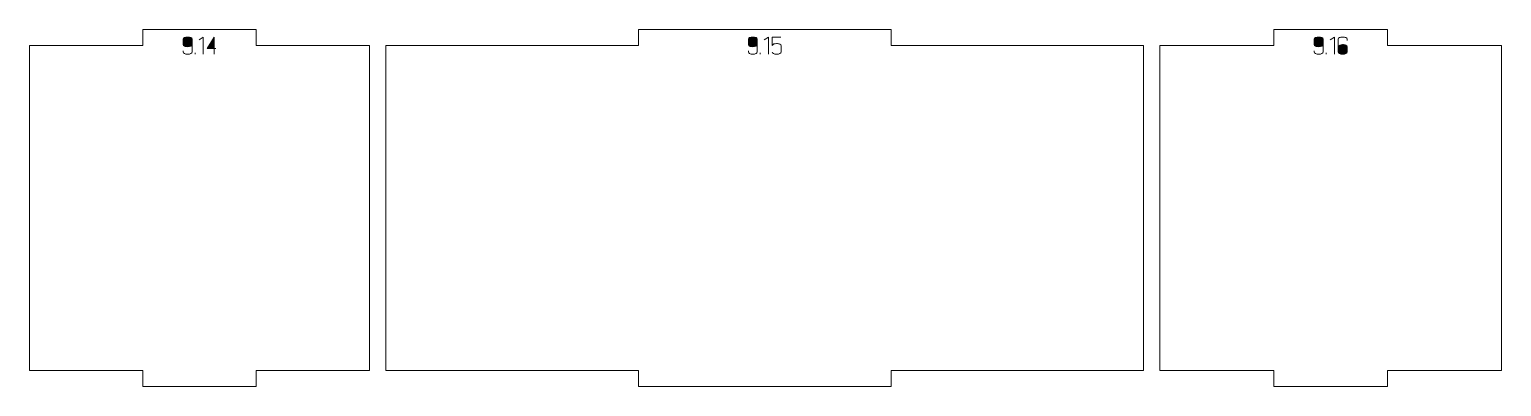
# Model space of a CAD drawing. Header units: centimetres. Extents: x -158 to 228, y -202 to 254.
# Drawn here: x 163.25 to 190.44, y -171.81 to -165.21 of the extents above; entities that cross this region are included whole.
import ezdxf

# ---------------------------------------------------------------- set-up
doc = ezdxf.new("R2010")
doc.units = ezdxf.units.CM
doc.header["$MEASUREMENT"] = 0
doc.layers.add('Capa 1', color=7, linetype='Continuous')

msp = doc.modelspace()

# ---------------------------------------------------------------- hatches: boundary and pattern name
at = {"layer": 'Capa 1', "true_color": 0x3e4095}
h = msp.add_hatch(color=175, dxfattribs=at)
edge = h.paths.add_edge_path()
edge.add_spline(control_points=[(166.08838, -165.49039), (166.08838, -165.50017), (166.09625, -165.5085), (166.112, -165.51538), (166.12774, -165.52226), (166.14739, -165.5257), (166.17093, -165.5257), (166.19417, -165.52631), (166.21373, -165.52348), (166.22963, -165.51722), (166.24553, -165.51095), (166.25348, -165.502), (166.25348, -165.49039), (166.25348, -165.49039), (166.25348, -165.38307), (166.25348, -165.38307), (166.25348, -165.37329), (166.24561, -165.36496), (166.22986, -165.35808), (166.21412, -165.3512), (166.19447, -165.34776), (166.17093, -165.34776), (166.14739, -165.34776), (166.12774, -165.3512), (166.112, -165.35808), (166.09625, -165.36496), (166.08838, -165.37329), (166.08838, -165.38307), (166.08838, -165.38307), (166.08838, -165.49039), (166.08838, -165.49039)], knot_values=[0, 0, 0, 0, 0.1, 0.1, 0.1, 0.2, 0.2, 0.2, 0.3, 0.3, 0.3, 0.4, 0.4, 0.4, 0.5, 0.5, 0.5, 0.6, 0.6, 0.6, 0.7, 0.7, 0.7, 0.8, 0.8, 0.8, 0.9, 0.9, 0.9, 1, 1, 1, 1], degree=3, periodic=1)
h = msp.add_hatch(color=175, dxfattribs=at)
edge = h.paths.add_edge_path()
edge.add_spline(control_points=[(166.17093, -165.6642), (166.14739, -165.6642), (166.12774, -165.66076), (166.112, -165.65388), (166.09625, -165.647), (166.08838, -165.63867), (166.08838, -165.62889), (166.08838, -165.62889), (166.08838, -165.60366), (166.08838, -165.60366), (166.08838, -165.60366), (166.08838, -165.62889), (166.08838, -165.62889), (166.08838, -165.63867), (166.09625, -165.647), (166.112, -165.65388), (166.12774, -165.66076), (166.14739, -165.6642), (166.17093, -165.6642), (166.19447, -165.6642), (166.21412, -165.66076), (166.22986, -165.65388), (166.24561, -165.647), (166.25348, -165.63867), (166.25348, -165.62889), (166.25348, -165.62889), (166.25348, -165.49039), (166.25348, -165.49039), (166.25348, -165.502), (166.24553, -165.51095), (166.22963, -165.51722), (166.21373, -165.52348), (166.19417, -165.52631), (166.17093, -165.5257), (166.14739, -165.5257), (166.12774, -165.52226), (166.112, -165.51538), (166.09625, -165.5085), (166.08838, -165.50017), (166.08838, -165.49039), (166.08838, -165.49039), (166.08838, -165.38307), (166.08838, -165.38307), (166.08838, -165.37329), (166.09625, -165.36496), (166.112, -165.35808), (166.12774, -165.3512), (166.14739, -165.34776), (166.17093, -165.34776), (166.19447, -165.34776), (166.21412, -165.3512), (166.22986, -165.35808), (166.24561, -165.36496), (166.25348, -165.37329), (166.25348, -165.38307), (166.25348, -165.38307), (166.25348, -165.49039), (166.25348, -165.49039), (166.25348, -165.49039), (166.25348, -165.62889), (166.25348, -165.62889), (166.25348, -165.63867), (166.24561, -165.647), (166.22986, -165.65388), (166.21412, -165.66076), (166.19447, -165.6642), (166.17093, -165.6642)], knot_values=[0, 0, 0, 0, 0.04545455, 0.04545455, 0.04545455, 0.09090909, 0.09090909, 0.09090909, 0.13636364, 0.13636364, 0.13636364, 0.18181818, 0.18181818, 0.18181818, 0.22727273, 0.22727273, 0.22727273, 0.27272727, 0.27272727, 0.27272727, 0.31818182, 0.31818182, 0.31818182, 0.36363636, 0.36363636, 0.36363636, 0.40909091, 0.40909091, 0.40909091, 0.45454545, 0.45454545, 0.45454545, 0.5, 0.5, 0.5, 0.54545455, 0.54545455, 0.54545455, 0.59090909, 0.59090909, 0.59090909, 0.63636364, 0.63636364, 0.63636364, 0.68181818, 0.68181818, 0.68181818, 0.72727273, 0.72727273, 0.72727273, 0.77272727, 0.77272727, 0.77272727, 0.81818182, 0.81818182, 0.81818182, 0.86363636, 0.86363636, 0.86363636, 0.90909091, 0.90909091, 0.90909091, 0.95454545, 0.95454545, 0.95454545, 1, 1, 1, 1], degree=3, periodic=1)
h = msp.add_hatch(color=175, dxfattribs=at)
edge = h.paths.add_edge_path()
edge.add_spline(control_points=[(166.45802, -165.3473), (166.45802, -165.3473), (166.38189, -165.40004), (166.38189, -165.40004), (166.38189, -165.40004), (166.45802, -165.3473), (166.45802, -165.3473), (166.45802, -165.3473), (166.45802, -165.6642), (166.45802, -165.6642), (166.45802, -165.6642), (166.45802, -165.3473), (166.45802, -165.3473)], knot_values=[0, 0, 0, 0, 0.25, 0.25, 0.25, 0.5, 0.5, 0.5, 0.75, 0.75, 0.75, 1, 1, 1, 1], degree=3, periodic=1)
h = msp.add_hatch(color=175, dxfattribs=at)
edge = h.paths.add_edge_path()
edge.add_spline(control_points=[(166.65844, -165.55964), (166.65844, -165.55964), (166.65844, -165.3473), (166.65844, -165.3473), (166.65844, -165.3473), (166.52865, -165.55964), (166.52865, -165.55964), (166.52865, -165.55964), (166.65844, -165.55964), (166.65844, -165.55964)], knot_values=[0, 0, 0, 0, 0.33333333, 0.33333333, 0.33333333, 0.66666667, 0.66666667, 0.66666667, 1, 1, 1, 1], degree=3, periodic=1)
h = msp.add_hatch(color=175, dxfattribs=at)
edge = h.paths.add_edge_path()
edge.add_spline(control_points=[(166.65844, -165.55964), (166.65844, -165.55964), (166.65844, -165.6642), (166.65844, -165.6642), (166.65844, -165.6642), (166.65844, -165.55964), (166.65844, -165.55964), (166.65844, -165.55964), (166.52865, -165.55964), (166.52865, -165.55964), (166.52865, -165.55964), (166.65844, -165.3473), (166.65844, -165.3473), (166.65844, -165.3473), (166.65844, -165.55964), (166.65844, -165.55964), (166.65844, -165.55964), (166.68825, -165.55964), (166.68825, -165.55964), (166.68825, -165.55964), (166.65844, -165.55964), (166.65844, -165.55964)], knot_values=[0, 0, 0, 0, 0.14285714, 0.14285714, 0.14285714, 0.28571429, 0.28571429, 0.28571429, 0.42857143, 0.42857143, 0.42857143, 0.57142857, 0.57142857, 0.57142857, 0.71428571, 0.71428571, 0.71428571, 0.85714286, 0.85714286, 0.85714286, 1, 1, 1, 1], degree=3, periodic=1)
h = msp.add_hatch(color=175, dxfattribs=at)
edge = h.paths.add_edge_path()
edge.add_spline(control_points=[(176.52679, -165.49039), (176.52679, -165.50017), (176.53466, -165.5085), (176.55041, -165.51538), (176.56615, -165.52226), (176.5858, -165.5257), (176.60934, -165.5257), (176.63258, -165.52631), (176.65214, -165.52348), (176.66804, -165.51722), (176.68394, -165.51095), (176.69189, -165.502), (176.69189, -165.49039), (176.69189, -165.49039), (176.69189, -165.38307), (176.69189, -165.38307), (176.69189, -165.37329), (176.68402, -165.36496), (176.66827, -165.35808), (176.65253, -165.3512), (176.63288, -165.34776), (176.60934, -165.34776), (176.5858, -165.34776), (176.56615, -165.3512), (176.55041, -165.35808), (176.53466, -165.36496), (176.52679, -165.37329), (176.52679, -165.38307), (176.52679, -165.38307), (176.52679, -165.49039), (176.52679, -165.49039)], knot_values=[0, 0, 0, 0, 0.1, 0.1, 0.1, 0.2, 0.2, 0.2, 0.3, 0.3, 0.3, 0.4, 0.4, 0.4, 0.5, 0.5, 0.5, 0.6, 0.6, 0.6, 0.7, 0.7, 0.7, 0.8, 0.8, 0.8, 0.9, 0.9, 0.9, 1, 1, 1, 1], degree=3, periodic=1)
h = msp.add_hatch(color=175, dxfattribs=at)
edge = h.paths.add_edge_path()
edge.add_spline(control_points=[(176.60934, -165.6642), (176.5858, -165.6642), (176.56615, -165.66076), (176.55041, -165.65388), (176.53466, -165.647), (176.52679, -165.63867), (176.52679, -165.62889), (176.52679, -165.62889), (176.52679, -165.60366), (176.52679, -165.60366), (176.52679, -165.60366), (176.52679, -165.62889), (176.52679, -165.62889), (176.52679, -165.63867), (176.53466, -165.647), (176.55041, -165.65388), (176.56615, -165.66076), (176.5858, -165.6642), (176.60934, -165.6642), (176.63288, -165.6642), (176.65253, -165.66076), (176.66827, -165.65388), (176.68402, -165.647), (176.69189, -165.63867), (176.69189, -165.62889), (176.69189, -165.62889), (176.69189, -165.49039), (176.69189, -165.49039), (176.69189, -165.502), (176.68394, -165.51095), (176.66804, -165.51722), (176.65214, -165.52348), (176.63258, -165.52631), (176.60934, -165.5257), (176.5858, -165.5257), (176.56615, -165.52226), (176.55041, -165.51538), (176.53466, -165.5085), (176.52679, -165.50017), (176.52679, -165.49039), (176.52679, -165.49039), (176.52679, -165.38307), (176.52679, -165.38307), (176.52679, -165.37329), (176.53466, -165.36496), (176.55041, -165.35808), (176.56615, -165.3512), (176.5858, -165.34776), (176.60934, -165.34776), (176.63288, -165.34776), (176.65253, -165.3512), (176.66827, -165.35808), (176.68402, -165.36496), (176.69189, -165.37329), (176.69189, -165.38307), (176.69189, -165.38307), (176.69189, -165.49039), (176.69189, -165.49039), (176.69189, -165.49039), (176.69189, -165.62889), (176.69189, -165.62889), (176.69189, -165.63867), (176.68402, -165.647), (176.66827, -165.65388), (176.65253, -165.66076), (176.63288, -165.6642), (176.60934, -165.6642)], knot_values=[0, 0, 0, 0, 0.04545455, 0.04545455, 0.04545455, 0.09090909, 0.09090909, 0.09090909, 0.13636364, 0.13636364, 0.13636364, 0.18181818, 0.18181818, 0.18181818, 0.22727273, 0.22727273, 0.22727273, 0.27272727, 0.27272727, 0.27272727, 0.31818182, 0.31818182, 0.31818182, 0.36363636, 0.36363636, 0.36363636, 0.40909091, 0.40909091, 0.40909091, 0.45454545, 0.45454545, 0.45454545, 0.5, 0.5, 0.5, 0.54545455, 0.54545455, 0.54545455, 0.59090909, 0.59090909, 0.59090909, 0.63636364, 0.63636364, 0.63636364, 0.68181818, 0.68181818, 0.68181818, 0.72727273, 0.72727273, 0.72727273, 0.77272727, 0.77272727, 0.77272727, 0.81818182, 0.81818182, 0.81818182, 0.86363636, 0.86363636, 0.86363636, 0.90909091, 0.90909091, 0.90909091, 0.95454545, 0.95454545, 0.95454545, 1, 1, 1, 1], degree=3, periodic=1)
h = msp.add_hatch(color=175, dxfattribs=at)
edge = h.paths.add_edge_path()
edge.add_spline(control_points=[(176.89643, -165.3473), (176.89643, -165.3473), (176.8203, -165.40004), (176.8203, -165.40004), (176.8203, -165.40004), (176.89643, -165.3473), (176.89643, -165.3473), (176.89643, -165.3473), (176.89643, -165.6642), (176.89643, -165.6642), (176.89643, -165.6642), (176.89643, -165.3473), (176.89643, -165.3473)], knot_values=[0, 0, 0, 0, 0.25, 0.25, 0.25, 0.5, 0.5, 0.5, 0.75, 0.75, 0.75, 1, 1, 1, 1], degree=3, periodic=1)
h = msp.add_hatch(color=175, dxfattribs=at)
edge = h.paths.add_edge_path()
edge.add_spline(control_points=[(177.04961, -165.6642), (177.02607, -165.6642), (177.00642, -165.66076), (176.99068, -165.65388), (176.97493, -165.647), (176.96706, -165.63867), (176.96706, -165.62889), (176.96706, -165.63867), (176.97493, -165.647), (176.99068, -165.65388), (177.00642, -165.66076), (177.02607, -165.6642), (177.04961, -165.6642), (177.07315, -165.6642), (177.0928, -165.66076), (177.10854, -165.65388), (177.12429, -165.647), (177.13216, -165.63867), (177.13216, -165.62889), (177.13216, -165.62889), (177.13216, -165.50323), (177.13216, -165.50323), (177.13216, -165.49344), (177.12429, -165.48511), (177.10854, -165.47823), (177.0928, -165.47135), (177.07315, -165.46791), (177.04961, -165.46791), (177.02821, -165.46975), (177.0117, -165.4722), (177.00008, -165.47525), (176.98846, -165.47831), (176.97746, -165.48764), (176.96706, -165.50323), (176.96706, -165.50323), (176.96706, -165.34776), (176.96706, -165.34776), (176.96706, -165.34776), (177.12666, -165.34776), (177.12666, -165.34776), (177.12666, -165.34776), (176.96706, -165.34776), (176.96706, -165.34776), (176.96706, -165.34776), (176.96706, -165.50323), (176.96706, -165.50323), (176.97746, -165.48764), (176.98846, -165.47831), (177.00008, -165.47525), (177.0117, -165.4722), (177.02821, -165.46975), (177.04961, -165.46791), (177.07315, -165.46791), (177.0928, -165.47135), (177.10854, -165.47823), (177.12429, -165.48511), (177.13216, -165.49344), (177.13216, -165.50323), (177.13216, -165.50323), (177.13216, -165.62889), (177.13216, -165.62889), (177.13216, -165.63867), (177.12429, -165.647), (177.10854, -165.65388), (177.0928, -165.66076), (177.07315, -165.6642), (177.04961, -165.6642)], knot_values=[0, 0, 0, 0, 0.04545455, 0.04545455, 0.04545455, 0.09090909, 0.09090909, 0.09090909, 0.13636364, 0.13636364, 0.13636364, 0.18181818, 0.18181818, 0.18181818, 0.22727273, 0.22727273, 0.22727273, 0.27272727, 0.27272727, 0.27272727, 0.31818182, 0.31818182, 0.31818182, 0.36363636, 0.36363636, 0.36363636, 0.40909091, 0.40909091, 0.40909091, 0.45454545, 0.45454545, 0.45454545, 0.5, 0.5, 0.5, 0.54545455, 0.54545455, 0.54545455, 0.59090909, 0.59090909, 0.59090909, 0.63636364, 0.63636364, 0.63636364, 0.68181818, 0.68181818, 0.68181818, 0.72727273, 0.72727273, 0.72727273, 0.77272727, 0.77272727, 0.77272727, 0.81818182, 0.81818182, 0.81818182, 0.86363636, 0.86363636, 0.86363636, 0.90909091, 0.90909091, 0.90909091, 0.95454545, 0.95454545, 0.95454545, 1, 1, 1, 1], degree=3, periodic=1)
h = msp.add_hatch(color=175, dxfattribs=at)
edge = h.paths.add_edge_path()
edge.add_spline(control_points=[(186.98207, -165.49039), (186.98207, -165.50017), (186.98994, -165.5085), (187.00569, -165.51538), (187.02143, -165.52226), (187.04108, -165.5257), (187.06462, -165.5257), (187.08786, -165.52631), (187.10742, -165.52348), (187.12332, -165.51722), (187.13922, -165.51095), (187.14717, -165.502), (187.14717, -165.49039), (187.14717, -165.49039), (187.14717, -165.38307), (187.14717, -165.38307), (187.14717, -165.37329), (187.1393, -165.36496), (187.12355, -165.35808), (187.10781, -165.3512), (187.08816, -165.34776), (187.06462, -165.34776), (187.04108, -165.34776), (187.02143, -165.3512), (187.00569, -165.35808), (186.98994, -165.36496), (186.98207, -165.37329), (186.98207, -165.38307), (186.98207, -165.38307), (186.98207, -165.49039), (186.98207, -165.49039)], knot_values=[0, 0, 0, 0, 0.1, 0.1, 0.1, 0.2, 0.2, 0.2, 0.3, 0.3, 0.3, 0.4, 0.4, 0.4, 0.5, 0.5, 0.5, 0.6, 0.6, 0.6, 0.7, 0.7, 0.7, 0.8, 0.8, 0.8, 0.9, 0.9, 0.9, 1, 1, 1, 1], degree=3, periodic=1)
h = msp.add_hatch(color=175, dxfattribs=at)
edge = h.paths.add_edge_path()
edge.add_spline(control_points=[(187.06462, -165.6642), (187.04108, -165.6642), (187.02143, -165.66076), (187.00569, -165.65388), (186.98994, -165.647), (186.98207, -165.63867), (186.98207, -165.62889), (186.98207, -165.62889), (186.98207, -165.60366), (186.98207, -165.60366), (186.98207, -165.60366), (186.98207, -165.62889), (186.98207, -165.62889), (186.98207, -165.63867), (186.98994, -165.647), (187.00569, -165.65388), (187.02143, -165.66076), (187.04108, -165.6642), (187.06462, -165.6642), (187.08816, -165.6642), (187.10781, -165.66076), (187.12355, -165.65388), (187.1393, -165.647), (187.14717, -165.63867), (187.14717, -165.62889), (187.14717, -165.62889), (187.14717, -165.49039), (187.14717, -165.49039), (187.14717, -165.502), (187.13922, -165.51095), (187.12332, -165.51722), (187.10742, -165.52348), (187.08786, -165.52631), (187.06462, -165.5257), (187.04108, -165.5257), (187.02143, -165.52226), (187.00569, -165.51538), (186.98994, -165.5085), (186.98207, -165.50017), (186.98207, -165.49039), (186.98207, -165.49039), (186.98207, -165.38307), (186.98207, -165.38307), (186.98207, -165.37329), (186.98994, -165.36496), (187.00569, -165.35808), (187.02143, -165.3512), (187.04108, -165.34776), (187.06462, -165.34776), (187.08816, -165.34776), (187.10781, -165.3512), (187.12355, -165.35808), (187.1393, -165.36496), (187.14717, -165.37329), (187.14717, -165.38307), (187.14717, -165.38307), (187.14717, -165.49039), (187.14717, -165.49039), (187.14717, -165.49039), (187.14717, -165.62889), (187.14717, -165.62889), (187.14717, -165.63867), (187.1393, -165.647), (187.12355, -165.65388), (187.10781, -165.66076), (187.08816, -165.6642), (187.06462, -165.6642)], knot_values=[0, 0, 0, 0, 0.04545455, 0.04545455, 0.04545455, 0.09090909, 0.09090909, 0.09090909, 0.13636364, 0.13636364, 0.13636364, 0.18181818, 0.18181818, 0.18181818, 0.22727273, 0.22727273, 0.22727273, 0.27272727, 0.27272727, 0.27272727, 0.31818182, 0.31818182, 0.31818182, 0.36363636, 0.36363636, 0.36363636, 0.40909091, 0.40909091, 0.40909091, 0.45454545, 0.45454545, 0.45454545, 0.5, 0.5, 0.5, 0.54545455, 0.54545455, 0.54545455, 0.59090909, 0.59090909, 0.59090909, 0.63636364, 0.63636364, 0.63636364, 0.68181818, 0.68181818, 0.68181818, 0.72727273, 0.72727273, 0.72727273, 0.77272727, 0.77272727, 0.77272727, 0.81818182, 0.81818182, 0.81818182, 0.86363636, 0.86363636, 0.86363636, 0.90909091, 0.90909091, 0.90909091, 0.95454545, 0.95454545, 0.95454545, 1, 1, 1, 1], degree=3, periodic=1)
h = msp.add_hatch(color=175, dxfattribs=at)
edge = h.paths.add_edge_path()
edge.add_spline(control_points=[(187.35171, -165.3473), (187.35171, -165.3473), (187.27558, -165.40004), (187.27558, -165.40004), (187.27558, -165.40004), (187.35171, -165.3473), (187.35171, -165.3473), (187.35171, -165.3473), (187.35171, -165.6642), (187.35171, -165.6642), (187.35171, -165.6642), (187.35171, -165.3473), (187.35171, -165.3473)], knot_values=[0, 0, 0, 0, 0.25, 0.25, 0.25, 0.5, 0.5, 0.5, 0.75, 0.75, 0.75, 1, 1, 1, 1], degree=3, periodic=1)
h = msp.add_hatch(color=175, dxfattribs=at)
edge = h.paths.add_edge_path()
edge.add_spline(control_points=[(187.50489, -165.6642), (187.48135, -165.6642), (187.4617, -165.66076), (187.44596, -165.65388), (187.43021, -165.647), (187.42234, -165.63867), (187.42234, -165.62889), (187.42234, -165.62889), (187.42234, -165.52203), (187.42234, -165.52203), (187.42234, -165.52203), (187.42234, -165.38307), (187.42234, -165.38307), (187.42234, -165.37329), (187.43021, -165.36496), (187.44596, -165.35808), (187.4617, -165.3512), (187.48135, -165.34776), (187.50489, -165.34776), (187.52843, -165.34776), (187.54808, -165.3512), (187.56382, -165.35808), (187.57957, -165.36496), (187.58744, -165.37329), (187.58744, -165.38307), (187.58744, -165.38307), (187.58744, -165.40875), (187.58744, -165.40875), (187.58744, -165.40875), (187.58744, -165.38307), (187.58744, -165.38307), (187.58744, -165.37329), (187.57957, -165.36496), (187.56382, -165.35808), (187.54808, -165.3512), (187.52843, -165.34776), (187.50489, -165.34776), (187.48135, -165.34776), (187.4617, -165.3512), (187.44596, -165.35808), (187.43021, -165.36496), (187.42234, -165.37329), (187.42234, -165.38307), (187.42234, -165.38307), (187.42234, -165.52203), (187.42234, -165.52203), (187.42234, -165.51286), (187.43189, -165.50468), (187.451, -165.4975), (187.47011, -165.49031), (187.48807, -165.48672), (187.50489, -165.48672), (187.52843, -165.48672), (187.54808, -165.49016), (187.56382, -165.49704), (187.57957, -165.50392), (187.58744, -165.51225), (187.58744, -165.52203), (187.58744, -165.52203), (187.58744, -165.62889), (187.58744, -165.62889), (187.58744, -165.63867), (187.57957, -165.647), (187.56382, -165.65388), (187.54808, -165.66076), (187.52843, -165.6642), (187.50489, -165.6642)], knot_values=[0, 0, 0, 0, 0.04545455, 0.04545455, 0.04545455, 0.09090909, 0.09090909, 0.09090909, 0.13636364, 0.13636364, 0.13636364, 0.18181818, 0.18181818, 0.18181818, 0.22727273, 0.22727273, 0.22727273, 0.27272727, 0.27272727, 0.27272727, 0.31818182, 0.31818182, 0.31818182, 0.36363636, 0.36363636, 0.36363636, 0.40909091, 0.40909091, 0.40909091, 0.45454545, 0.45454545, 0.45454545, 0.5, 0.5, 0.5, 0.54545455, 0.54545455, 0.54545455, 0.59090909, 0.59090909, 0.59090909, 0.63636364, 0.63636364, 0.63636364, 0.68181818, 0.68181818, 0.68181818, 0.72727273, 0.72727273, 0.72727273, 0.77272727, 0.77272727, 0.77272727, 0.81818182, 0.81818182, 0.81818182, 0.86363636, 0.86363636, 0.86363636, 0.90909091, 0.90909091, 0.90909091, 0.95454545, 0.95454545, 0.95454545, 1, 1, 1, 1], degree=3, periodic=1)
h = msp.add_hatch(color=175, dxfattribs=at)
edge = h.paths.add_edge_path()
edge.add_spline(control_points=[(187.42234, -165.62889), (187.42234, -165.63867), (187.43021, -165.647), (187.44596, -165.65388), (187.4617, -165.66076), (187.48135, -165.6642), (187.50489, -165.6642), (187.52843, -165.6642), (187.54808, -165.66076), (187.56382, -165.65388), (187.57957, -165.647), (187.58744, -165.63867), (187.58744, -165.62889), (187.58744, -165.62889), (187.58744, -165.52203), (187.58744, -165.52203), (187.58744, -165.51225), (187.57957, -165.50392), (187.56382, -165.49704), (187.54808, -165.49016), (187.52843, -165.48672), (187.50489, -165.48672), (187.48807, -165.48672), (187.47011, -165.49031), (187.451, -165.4975), (187.43189, -165.50468), (187.42234, -165.51286), (187.42234, -165.52203), (187.42234, -165.52203), (187.42234, -165.62889), (187.42234, -165.62889)], knot_values=[0, 0, 0, 0, 0.1, 0.1, 0.1, 0.2, 0.2, 0.2, 0.3, 0.3, 0.3, 0.4, 0.4, 0.4, 0.5, 0.5, 0.5, 0.6, 0.6, 0.6, 0.7, 0.7, 0.7, 0.8, 0.8, 0.8, 0.9, 0.9, 0.9, 1, 1, 1, 1], degree=3, periodic=1)
h = msp.add_hatch(color=175, dxfattribs=at)
edge = h.paths.add_edge_path()
edge.add_spline(control_points=[(166.30851, -165.6642), (166.30851, -165.6642), (166.30851, -165.64173), (166.30851, -165.64173), (166.30851, -165.64173), (166.30851, -165.6642), (166.30851, -165.6642)], knot_values=[0, 0, 0, 0, 0.5, 0.5, 0.5, 1, 1, 1, 1], degree=3, periodic=1)
h = msp.add_hatch(color=175, dxfattribs=at)
edge = h.paths.add_edge_path()
edge.add_spline(control_points=[(176.74692, -165.6642), (176.74692, -165.6642), (176.74692, -165.64173), (176.74692, -165.64173), (176.74692, -165.64173), (176.74692, -165.6642), (176.74692, -165.6642)], knot_values=[0, 0, 0, 0, 0.5, 0.5, 0.5, 1, 1, 1, 1], degree=3, periodic=1)
h = msp.add_hatch(color=175, dxfattribs=at)
edge = h.paths.add_edge_path()
edge.add_spline(control_points=[(187.2022, -165.6642), (187.2022, -165.6642), (187.2022, -165.64173), (187.2022, -165.64173), (187.2022, -165.64173), (187.2022, -165.6642), (187.2022, -165.6642)], knot_values=[0, 0, 0, 0, 0.5, 0.5, 0.5, 1, 1, 1, 1], degree=3, periodic=1)

# ---------------------------------------------------------------- linework, layer by layer
at = {"layer": 'Capa 1', "color": 240, "lineweight": 20}
for points in [[(163.2465, -165.507), (163.2465, -165.507), (163.2465, -171.507), (163.2465, -171.507), (163.2465, -171.507), (165.34104, -171.507), (165.34104, -171.507), (165.34104, -171.507), (165.34104, -171.807), (165.34104, -171.807), (165.34104, -171.807), (167.43558, -171.807), (167.43558, -171.807), (167.43558, -171.807), (167.43558, -171.507), (167.43558, -171.507), (167.43558, -171.507), (169.53012, -171.507), (169.53012, -171.507), (169.53012, -171.507), (169.53012, -165.507), (169.53012, -165.507), (169.53012, -165.507), (167.43558, -165.507), (167.43558, -165.507), (167.43558, -165.507), (167.43558, -165.207), (167.43558, -165.207), (167.43558, -165.207), (165.34104, -165.207), (165.34104, -165.207), (165.34104, -165.207), (165.34104, -165.507), (165.34104, -165.507), (165.34104, -165.507), (163.2465, -165.507), (163.2465, -165.507)], [(169.83012, -165.507), (169.83012, -165.507), (169.83012, -171.507), (169.83012, -171.507), (169.83012, -171.507), (174.49635, -171.507), (174.49635, -171.507), (174.49635, -171.507), (174.49635, -171.807), (174.49635, -171.807), (174.49635, -171.807), (179.16259, -171.807), (179.16259, -171.807), (179.16259, -171.807), (179.16259, -171.507), (179.16259, -171.507), (179.16259, -171.507), (183.82883, -171.507), (183.82883, -171.507), (183.82883, -171.507), (183.82883, -165.507), (183.82883, -165.507), (183.82883, -165.507), (179.16259, -165.507), (179.16259, -165.507), (179.16259, -165.507), (179.16259, -165.207), (179.16259, -165.207), (179.16259, -165.207), (174.49635, -165.207), (174.49635, -165.207), (174.49635, -165.207), (174.49635, -165.507), (174.49635, -165.507), (174.49635, -165.507), (169.83012, -165.507), (169.83012, -165.507)], [(184.12883, -165.507), (184.12883, -165.507), (184.12883, -171.507), (184.12883, -171.507), (184.12883, -171.507), (186.23278, -171.507), (186.23278, -171.507), (186.23278, -171.507), (186.23278, -171.807), (186.23278, -171.807), (186.23278, -171.807), (188.33672, -171.807), (188.33672, -171.807), (188.33672, -171.807), (188.33672, -171.507), (188.33672, -171.507), (188.33672, -171.507), (190.44067, -171.507), (190.44067, -171.507), (190.44067, -171.507), (190.44067, -165.507), (190.44067, -165.507), (190.44067, -165.507), (188.33672, -165.507), (188.33672, -165.507), (188.33672, -165.507), (188.33672, -165.207), (188.33672, -165.207), (188.33672, -165.207), (186.23278, -165.207), (186.23278, -165.207), (186.23278, -165.207), (186.23278, -165.507), (186.23278, -165.507), (186.23278, -165.507), (184.12883, -165.507), (184.12883, -165.507)]]:
    msp.add_open_spline(points, degree=3, knots=[0, 0, 0, 0, 0.08333333, 0.08333333, 0.08333333, 0.16666667, 0.16666667, 0.16666667, 0.25, 0.25, 0.25, 0.33333333, 0.33333333, 0.33333333, 0.41666667, 0.41666667, 0.41666667, 0.5, 0.5, 0.5, 0.58333333, 0.58333333, 0.58333333, 0.66666667, 0.66666667, 0.66666667, 0.75, 0.75, 0.75, 0.83333333, 0.83333333, 0.83333333, 0.91666667, 0.91666667, 0.91666667, 1, 1, 1, 1], dxfattribs=at)
at = {"layer": 'Capa 1', "color": 114, "lineweight": 9}
for points, knots in [([(166.08838, -165.49039), (166.08838, -165.50017), (166.09625, -165.5085), (166.112, -165.51538), (166.12774, -165.52226), (166.14739, -165.5257), (166.17093, -165.5257), (166.19417, -165.52631), (166.21373, -165.52348), (166.22963, -165.51722), (166.24553, -165.51095), (166.25348, -165.502), (166.25348, -165.49039), (166.25348, -165.49039), (166.25348, -165.38307), (166.25348, -165.38307), (166.25348, -165.37329), (166.24561, -165.36496), (166.22986, -165.35808), (166.21412, -165.3512), (166.19447, -165.34776), (166.17093, -165.34776), (166.14739, -165.34776), (166.12774, -165.3512), (166.112, -165.35808), (166.09625, -165.36496), (166.08838, -165.37329), (166.08838, -165.38307), (166.08838, -165.38307), (166.08838, -165.49039), (166.08838, -165.49039)], [0, 0, 0, 0, 0.1, 0.1, 0.1, 0.2, 0.2, 0.2, 0.3, 0.3, 0.3, 0.4, 0.4, 0.4, 0.5, 0.5, 0.5, 0.6, 0.6, 0.6, 0.7, 0.7, 0.7, 0.8, 0.8, 0.8, 0.9, 0.9, 0.9, 1, 1, 1, 1]), ([(166.17093, -165.6642), (166.14739, -165.6642), (166.12774, -165.66076), (166.112, -165.65388), (166.09625, -165.647), (166.08838, -165.63867), (166.08838, -165.62889), (166.08838, -165.62889), (166.08838, -165.60366), (166.08838, -165.60366), (166.08838, -165.60366), (166.08838, -165.62889), (166.08838, -165.62889), (166.08838, -165.63867), (166.09625, -165.647), (166.112, -165.65388), (166.12774, -165.66076), (166.14739, -165.6642), (166.17093, -165.6642), (166.19447, -165.6642), (166.21412, -165.66076), (166.22986, -165.65388), (166.24561, -165.647), (166.25348, -165.63867), (166.25348, -165.62889), (166.25348, -165.62889), (166.25348, -165.49039), (166.25348, -165.49039), (166.25348, -165.502), (166.24553, -165.51095), (166.22963, -165.51722), (166.21373, -165.52348), (166.19417, -165.52631), (166.17093, -165.5257), (166.14739, -165.5257), (166.12774, -165.52226), (166.112, -165.51538), (166.09625, -165.5085), (166.08838, -165.50017), (166.08838, -165.49039), (166.08838, -165.49039), (166.08838, -165.38307), (166.08838, -165.38307), (166.08838, -165.37329), (166.09625, -165.36496), (166.112, -165.35808), (166.12774, -165.3512), (166.14739, -165.34776), (166.17093, -165.34776), (166.19447, -165.34776), (166.21412, -165.3512), (166.22986, -165.35808), (166.24561, -165.36496), (166.25348, -165.37329), (166.25348, -165.38307), (166.25348, -165.38307), (166.25348, -165.49039), (166.25348, -165.49039), (166.25348, -165.49039), (166.25348, -165.62889), (166.25348, -165.62889), (166.25348, -165.63867), (166.24561, -165.647), (166.22986, -165.65388), (166.21412, -165.66076), (166.19447, -165.6642), (166.17093, -165.6642)], [0, 0, 0, 0, 0.04545455, 0.04545455, 0.04545455, 0.09090909, 0.09090909, 0.09090909, 0.13636364, 0.13636364, 0.13636364, 0.18181818, 0.18181818, 0.18181818, 0.22727273, 0.22727273, 0.22727273, 0.27272727, 0.27272727, 0.27272727, 0.31818182, 0.31818182, 0.31818182, 0.36363636, 0.36363636, 0.36363636, 0.40909091, 0.40909091, 0.40909091, 0.45454545, 0.45454545, 0.45454545, 0.5, 0.5, 0.5, 0.54545455, 0.54545455, 0.54545455, 0.59090909, 0.59090909, 0.59090909, 0.63636364, 0.63636364, 0.63636364, 0.68181818, 0.68181818, 0.68181818, 0.72727273, 0.72727273, 0.72727273, 0.77272727, 0.77272727, 0.77272727, 0.81818182, 0.81818182, 0.81818182, 0.86363636, 0.86363636, 0.86363636, 0.90909091, 0.90909091, 0.90909091, 0.95454545, 0.95454545, 0.95454545, 1, 1, 1, 1]), ([(166.45802, -165.3473), (166.45802, -165.3473), (166.38189, -165.40004), (166.38189, -165.40004), (166.38189, -165.40004), (166.45802, -165.3473), (166.45802, -165.3473), (166.45802, -165.3473), (166.45802, -165.6642), (166.45802, -165.6642), (166.45802, -165.6642), (166.45802, -165.3473), (166.45802, -165.3473)], [0, 0, 0, 0, 0.25, 0.25, 0.25, 0.5, 0.5, 0.5, 0.75, 0.75, 0.75, 1, 1, 1, 1]), ([(166.65844, -165.55964), (166.65844, -165.55964), (166.65844, -165.3473), (166.65844, -165.3473), (166.65844, -165.3473), (166.52865, -165.55964), (166.52865, -165.55964), (166.52865, -165.55964), (166.65844, -165.55964), (166.65844, -165.55964)], [0, 0, 0, 0, 0.33333333, 0.33333333, 0.33333333, 0.66666667, 0.66666667, 0.66666667, 1, 1, 1, 1]), ([(166.65844, -165.55964), (166.65844, -165.55964), (166.65844, -165.6642), (166.65844, -165.6642), (166.65844, -165.6642), (166.65844, -165.55964), (166.65844, -165.55964), (166.65844, -165.55964), (166.52865, -165.55964), (166.52865, -165.55964), (166.52865, -165.55964), (166.65844, -165.3473), (166.65844, -165.3473), (166.65844, -165.3473), (166.65844, -165.55964), (166.65844, -165.55964), (166.65844, -165.55964), (166.68825, -165.55964), (166.68825, -165.55964), (166.68825, -165.55964), (166.65844, -165.55964), (166.65844, -165.55964)], [0, 0, 0, 0, 0.14285714, 0.14285714, 0.14285714, 0.28571429, 0.28571429, 0.28571429, 0.42857143, 0.42857143, 0.42857143, 0.57142857, 0.57142857, 0.57142857, 0.71428571, 0.71428571, 0.71428571, 0.85714286, 0.85714286, 0.85714286, 1, 1, 1, 1]), ([(176.52679, -165.49039), (176.52679, -165.50017), (176.53466, -165.5085), (176.55041, -165.51538), (176.56615, -165.52226), (176.5858, -165.5257), (176.60934, -165.5257), (176.63258, -165.52631), (176.65214, -165.52348), (176.66804, -165.51722), (176.68394, -165.51095), (176.69189, -165.502), (176.69189, -165.49039), (176.69189, -165.49039), (176.69189, -165.38307), (176.69189, -165.38307), (176.69189, -165.37329), (176.68402, -165.36496), (176.66827, -165.35808), (176.65253, -165.3512), (176.63288, -165.34776), (176.60934, -165.34776), (176.5858, -165.34776), (176.56615, -165.3512), (176.55041, -165.35808), (176.53466, -165.36496), (176.52679, -165.37329), (176.52679, -165.38307), (176.52679, -165.38307), (176.52679, -165.49039), (176.52679, -165.49039)], [0, 0, 0, 0, 0.1, 0.1, 0.1, 0.2, 0.2, 0.2, 0.3, 0.3, 0.3, 0.4, 0.4, 0.4, 0.5, 0.5, 0.5, 0.6, 0.6, 0.6, 0.7, 0.7, 0.7, 0.8, 0.8, 0.8, 0.9, 0.9, 0.9, 1, 1, 1, 1]), ([(176.60934, -165.6642), (176.5858, -165.6642), (176.56615, -165.66076), (176.55041, -165.65388), (176.53466, -165.647), (176.52679, -165.63867), (176.52679, -165.62889), (176.52679, -165.62889), (176.52679, -165.60366), (176.52679, -165.60366), (176.52679, -165.60366), (176.52679, -165.62889), (176.52679, -165.62889), (176.52679, -165.63867), (176.53466, -165.647), (176.55041, -165.65388), (176.56615, -165.66076), (176.5858, -165.6642), (176.60934, -165.6642), (176.63288, -165.6642), (176.65253, -165.66076), (176.66827, -165.65388), (176.68402, -165.647), (176.69189, -165.63867), (176.69189, -165.62889), (176.69189, -165.62889), (176.69189, -165.49039), (176.69189, -165.49039), (176.69189, -165.502), (176.68394, -165.51095), (176.66804, -165.51722), (176.65214, -165.52348), (176.63258, -165.52631), (176.60934, -165.5257), (176.5858, -165.5257), (176.56615, -165.52226), (176.55041, -165.51538), (176.53466, -165.5085), (176.52679, -165.50017), (176.52679, -165.49039), (176.52679, -165.49039), (176.52679, -165.38307), (176.52679, -165.38307), (176.52679, -165.37329), (176.53466, -165.36496), (176.55041, -165.35808), (176.56615, -165.3512), (176.5858, -165.34776), (176.60934, -165.34776), (176.63288, -165.34776), (176.65253, -165.3512), (176.66827, -165.35808), (176.68402, -165.36496), (176.69189, -165.37329), (176.69189, -165.38307), (176.69189, -165.38307), (176.69189, -165.49039), (176.69189, -165.49039), (176.69189, -165.49039), (176.69189, -165.62889), (176.69189, -165.62889), (176.69189, -165.63867), (176.68402, -165.647), (176.66827, -165.65388), (176.65253, -165.66076), (176.63288, -165.6642), (176.60934, -165.6642)], [0, 0, 0, 0, 0.04545455, 0.04545455, 0.04545455, 0.09090909, 0.09090909, 0.09090909, 0.13636364, 0.13636364, 0.13636364, 0.18181818, 0.18181818, 0.18181818, 0.22727273, 0.22727273, 0.22727273, 0.27272727, 0.27272727, 0.27272727, 0.31818182, 0.31818182, 0.31818182, 0.36363636, 0.36363636, 0.36363636, 0.40909091, 0.40909091, 0.40909091, 0.45454545, 0.45454545, 0.45454545, 0.5, 0.5, 0.5, 0.54545455, 0.54545455, 0.54545455, 0.59090909, 0.59090909, 0.59090909, 0.63636364, 0.63636364, 0.63636364, 0.68181818, 0.68181818, 0.68181818, 0.72727273, 0.72727273, 0.72727273, 0.77272727, 0.77272727, 0.77272727, 0.81818182, 0.81818182, 0.81818182, 0.86363636, 0.86363636, 0.86363636, 0.90909091, 0.90909091, 0.90909091, 0.95454545, 0.95454545, 0.95454545, 1, 1, 1, 1]), ([(176.89643, -165.3473), (176.89643, -165.3473), (176.8203, -165.40004), (176.8203, -165.40004), (176.8203, -165.40004), (176.89643, -165.3473), (176.89643, -165.3473), (176.89643, -165.3473), (176.89643, -165.6642), (176.89643, -165.6642), (176.89643, -165.6642), (176.89643, -165.3473), (176.89643, -165.3473)], [0, 0, 0, 0, 0.25, 0.25, 0.25, 0.5, 0.5, 0.5, 0.75, 0.75, 0.75, 1, 1, 1, 1]), ([(177.04961, -165.6642), (177.02607, -165.6642), (177.00642, -165.66076), (176.99068, -165.65388), (176.97493, -165.647), (176.96706, -165.63867), (176.96706, -165.62889), (176.96706, -165.63867), (176.97493, -165.647), (176.99068, -165.65388), (177.00642, -165.66076), (177.02607, -165.6642), (177.04961, -165.6642), (177.07315, -165.6642), (177.0928, -165.66076), (177.10854, -165.65388), (177.12429, -165.647), (177.13216, -165.63867), (177.13216, -165.62889), (177.13216, -165.62889), (177.13216, -165.50323), (177.13216, -165.50323), (177.13216, -165.49344), (177.12429, -165.48511), (177.10854, -165.47823), (177.0928, -165.47135), (177.07315, -165.46791), (177.04961, -165.46791), (177.02821, -165.46975), (177.0117, -165.4722), (177.00008, -165.47525), (176.98846, -165.47831), (176.97746, -165.48764), (176.96706, -165.50323), (176.96706, -165.50323), (176.96706, -165.34776), (176.96706, -165.34776), (176.96706, -165.34776), (177.12666, -165.34776), (177.12666, -165.34776), (177.12666, -165.34776), (176.96706, -165.34776), (176.96706, -165.34776), (176.96706, -165.34776), (176.96706, -165.50323), (176.96706, -165.50323), (176.97746, -165.48764), (176.98846, -165.47831), (177.00008, -165.47525), (177.0117, -165.4722), (177.02821, -165.46975), (177.04961, -165.46791), (177.07315, -165.46791), (177.0928, -165.47135), (177.10854, -165.47823), (177.12429, -165.48511), (177.13216, -165.49344), (177.13216, -165.50323), (177.13216, -165.50323), (177.13216, -165.62889), (177.13216, -165.62889), (177.13216, -165.63867), (177.12429, -165.647), (177.10854, -165.65388), (177.0928, -165.66076), (177.07315, -165.6642), (177.04961, -165.6642)], [0, 0, 0, 0, 0.04545455, 0.04545455, 0.04545455, 0.09090909, 0.09090909, 0.09090909, 0.13636364, 0.13636364, 0.13636364, 0.18181818, 0.18181818, 0.18181818, 0.22727273, 0.22727273, 0.22727273, 0.27272727, 0.27272727, 0.27272727, 0.31818182, 0.31818182, 0.31818182, 0.36363636, 0.36363636, 0.36363636, 0.40909091, 0.40909091, 0.40909091, 0.45454545, 0.45454545, 0.45454545, 0.5, 0.5, 0.5, 0.54545455, 0.54545455, 0.54545455, 0.59090909, 0.59090909, 0.59090909, 0.63636364, 0.63636364, 0.63636364, 0.68181818, 0.68181818, 0.68181818, 0.72727273, 0.72727273, 0.72727273, 0.77272727, 0.77272727, 0.77272727, 0.81818182, 0.81818182, 0.81818182, 0.86363636, 0.86363636, 0.86363636, 0.90909091, 0.90909091, 0.90909091, 0.95454545, 0.95454545, 0.95454545, 1, 1, 1, 1]), ([(186.98207, -165.49039), (186.98207, -165.50017), (186.98994, -165.5085), (187.00569, -165.51538), (187.02143, -165.52226), (187.04108, -165.5257), (187.06462, -165.5257), (187.08786, -165.52631), (187.10742, -165.52348), (187.12332, -165.51722), (187.13922, -165.51095), (187.14717, -165.502), (187.14717, -165.49039), (187.14717, -165.49039), (187.14717, -165.38307), (187.14717, -165.38307), (187.14717, -165.37329), (187.1393, -165.36496), (187.12355, -165.35808), (187.10781, -165.3512), (187.08816, -165.34776), (187.06462, -165.34776), (187.04108, -165.34776), (187.02143, -165.3512), (187.00569, -165.35808), (186.98994, -165.36496), (186.98207, -165.37329), (186.98207, -165.38307), (186.98207, -165.38307), (186.98207, -165.49039), (186.98207, -165.49039)], [0, 0, 0, 0, 0.1, 0.1, 0.1, 0.2, 0.2, 0.2, 0.3, 0.3, 0.3, 0.4, 0.4, 0.4, 0.5, 0.5, 0.5, 0.6, 0.6, 0.6, 0.7, 0.7, 0.7, 0.8, 0.8, 0.8, 0.9, 0.9, 0.9, 1, 1, 1, 1]), ([(187.06462, -165.6642), (187.04108, -165.6642), (187.02143, -165.66076), (187.00569, -165.65388), (186.98994, -165.647), (186.98207, -165.63867), (186.98207, -165.62889), (186.98207, -165.62889), (186.98207, -165.60366), (186.98207, -165.60366), (186.98207, -165.60366), (186.98207, -165.62889), (186.98207, -165.62889), (186.98207, -165.63867), (186.98994, -165.647), (187.00569, -165.65388), (187.02143, -165.66076), (187.04108, -165.6642), (187.06462, -165.6642), (187.08816, -165.6642), (187.10781, -165.66076), (187.12355, -165.65388), (187.1393, -165.647), (187.14717, -165.63867), (187.14717, -165.62889), (187.14717, -165.62889), (187.14717, -165.49039), (187.14717, -165.49039), (187.14717, -165.502), (187.13922, -165.51095), (187.12332, -165.51722), (187.10742, -165.52348), (187.08786, -165.52631), (187.06462, -165.5257), (187.04108, -165.5257), (187.02143, -165.52226), (187.00569, -165.51538), (186.98994, -165.5085), (186.98207, -165.50017), (186.98207, -165.49039), (186.98207, -165.49039), (186.98207, -165.38307), (186.98207, -165.38307), (186.98207, -165.37329), (186.98994, -165.36496), (187.00569, -165.35808), (187.02143, -165.3512), (187.04108, -165.34776), (187.06462, -165.34776), (187.08816, -165.34776), (187.10781, -165.3512), (187.12355, -165.35808), (187.1393, -165.36496), (187.14717, -165.37329), (187.14717, -165.38307), (187.14717, -165.38307), (187.14717, -165.49039), (187.14717, -165.49039), (187.14717, -165.49039), (187.14717, -165.62889), (187.14717, -165.62889), (187.14717, -165.63867), (187.1393, -165.647), (187.12355, -165.65388), (187.10781, -165.66076), (187.08816, -165.6642), (187.06462, -165.6642)], [0, 0, 0, 0, 0.04545455, 0.04545455, 0.04545455, 0.09090909, 0.09090909, 0.09090909, 0.13636364, 0.13636364, 0.13636364, 0.18181818, 0.18181818, 0.18181818, 0.22727273, 0.22727273, 0.22727273, 0.27272727, 0.27272727, 0.27272727, 0.31818182, 0.31818182, 0.31818182, 0.36363636, 0.36363636, 0.36363636, 0.40909091, 0.40909091, 0.40909091, 0.45454545, 0.45454545, 0.45454545, 0.5, 0.5, 0.5, 0.54545455, 0.54545455, 0.54545455, 0.59090909, 0.59090909, 0.59090909, 0.63636364, 0.63636364, 0.63636364, 0.68181818, 0.68181818, 0.68181818, 0.72727273, 0.72727273, 0.72727273, 0.77272727, 0.77272727, 0.77272727, 0.81818182, 0.81818182, 0.81818182, 0.86363636, 0.86363636, 0.86363636, 0.90909091, 0.90909091, 0.90909091, 0.95454545, 0.95454545, 0.95454545, 1, 1, 1, 1]), ([(187.35171, -165.3473), (187.35171, -165.3473), (187.27558, -165.40004), (187.27558, -165.40004), (187.27558, -165.40004), (187.35171, -165.3473), (187.35171, -165.3473), (187.35171, -165.3473), (187.35171, -165.6642), (187.35171, -165.6642), (187.35171, -165.6642), (187.35171, -165.3473), (187.35171, -165.3473)], [0, 0, 0, 0, 0.25, 0.25, 0.25, 0.5, 0.5, 0.5, 0.75, 0.75, 0.75, 1, 1, 1, 1]), ([(187.50489, -165.6642), (187.48135, -165.6642), (187.4617, -165.66076), (187.44596, -165.65388), (187.43021, -165.647), (187.42234, -165.63867), (187.42234, -165.62889), (187.42234, -165.62889), (187.42234, -165.52203), (187.42234, -165.52203), (187.42234, -165.52203), (187.42234, -165.38307), (187.42234, -165.38307), (187.42234, -165.37329), (187.43021, -165.36496), (187.44596, -165.35808), (187.4617, -165.3512), (187.48135, -165.34776), (187.50489, -165.34776), (187.52843, -165.34776), (187.54808, -165.3512), (187.56382, -165.35808), (187.57957, -165.36496), (187.58744, -165.37329), (187.58744, -165.38307), (187.58744, -165.38307), (187.58744, -165.40875), (187.58744, -165.40875), (187.58744, -165.40875), (187.58744, -165.38307), (187.58744, -165.38307), (187.58744, -165.37329), (187.57957, -165.36496), (187.56382, -165.35808), (187.54808, -165.3512), (187.52843, -165.34776), (187.50489, -165.34776), (187.48135, -165.34776), (187.4617, -165.3512), (187.44596, -165.35808), (187.43021, -165.36496), (187.42234, -165.37329), (187.42234, -165.38307), (187.42234, -165.38307), (187.42234, -165.52203), (187.42234, -165.52203), (187.42234, -165.51286), (187.43189, -165.50468), (187.451, -165.4975), (187.47011, -165.49031), (187.48807, -165.48672), (187.50489, -165.48672), (187.52843, -165.48672), (187.54808, -165.49016), (187.56382, -165.49704), (187.57957, -165.50392), (187.58744, -165.51225), (187.58744, -165.52203), (187.58744, -165.52203), (187.58744, -165.62889), (187.58744, -165.62889), (187.58744, -165.63867), (187.57957, -165.647), (187.56382, -165.65388), (187.54808, -165.66076), (187.52843, -165.6642), (187.50489, -165.6642)], [0, 0, 0, 0, 0.04545455, 0.04545455, 0.04545455, 0.09090909, 0.09090909, 0.09090909, 0.13636364, 0.13636364, 0.13636364, 0.18181818, 0.18181818, 0.18181818, 0.22727273, 0.22727273, 0.22727273, 0.27272727, 0.27272727, 0.27272727, 0.31818182, 0.31818182, 0.31818182, 0.36363636, 0.36363636, 0.36363636, 0.40909091, 0.40909091, 0.40909091, 0.45454545, 0.45454545, 0.45454545, 0.5, 0.5, 0.5, 0.54545455, 0.54545455, 0.54545455, 0.59090909, 0.59090909, 0.59090909, 0.63636364, 0.63636364, 0.63636364, 0.68181818, 0.68181818, 0.68181818, 0.72727273, 0.72727273, 0.72727273, 0.77272727, 0.77272727, 0.77272727, 0.81818182, 0.81818182, 0.81818182, 0.86363636, 0.86363636, 0.86363636, 0.90909091, 0.90909091, 0.90909091, 0.95454545, 0.95454545, 0.95454545, 1, 1, 1, 1]), ([(187.42234, -165.62889), (187.42234, -165.63867), (187.43021, -165.647), (187.44596, -165.65388), (187.4617, -165.66076), (187.48135, -165.6642), (187.50489, -165.6642), (187.52843, -165.6642), (187.54808, -165.66076), (187.56382, -165.65388), (187.57957, -165.647), (187.58744, -165.63867), (187.58744, -165.62889), (187.58744, -165.62889), (187.58744, -165.52203), (187.58744, -165.52203), (187.58744, -165.51225), (187.57957, -165.50392), (187.56382, -165.49704), (187.54808, -165.49016), (187.52843, -165.48672), (187.50489, -165.48672), (187.48807, -165.48672), (187.47011, -165.49031), (187.451, -165.4975), (187.43189, -165.50468), (187.42234, -165.51286), (187.42234, -165.52203), (187.42234, -165.52203), (187.42234, -165.62889), (187.42234, -165.62889)], [0, 0, 0, 0, 0.1, 0.1, 0.1, 0.2, 0.2, 0.2, 0.3, 0.3, 0.3, 0.4, 0.4, 0.4, 0.5, 0.5, 0.5, 0.6, 0.6, 0.6, 0.7, 0.7, 0.7, 0.8, 0.8, 0.8, 0.9, 0.9, 0.9, 1, 1, 1, 1]), ([(166.30851, -165.6642), (166.30851, -165.6642), (166.30851, -165.64173), (166.30851, -165.64173), (166.30851, -165.64173), (166.30851, -165.6642), (166.30851, -165.6642)], [0, 0, 0, 0, 0.5, 0.5, 0.5, 1, 1, 1, 1]), ([(176.74692, -165.6642), (176.74692, -165.6642), (176.74692, -165.64173), (176.74692, -165.64173), (176.74692, -165.64173), (176.74692, -165.6642), (176.74692, -165.6642)], [0, 0, 0, 0, 0.5, 0.5, 0.5, 1, 1, 1, 1]), ([(187.2022, -165.6642), (187.2022, -165.6642), (187.2022, -165.64173), (187.2022, -165.64173), (187.2022, -165.64173), (187.2022, -165.6642), (187.2022, -165.6642)], [0, 0, 0, 0, 0.5, 0.5, 0.5, 1, 1, 1, 1])]:
    msp.add_open_spline(points, degree=3, knots=knots, dxfattribs=at)

doc.saveas('drawing.dxf')
